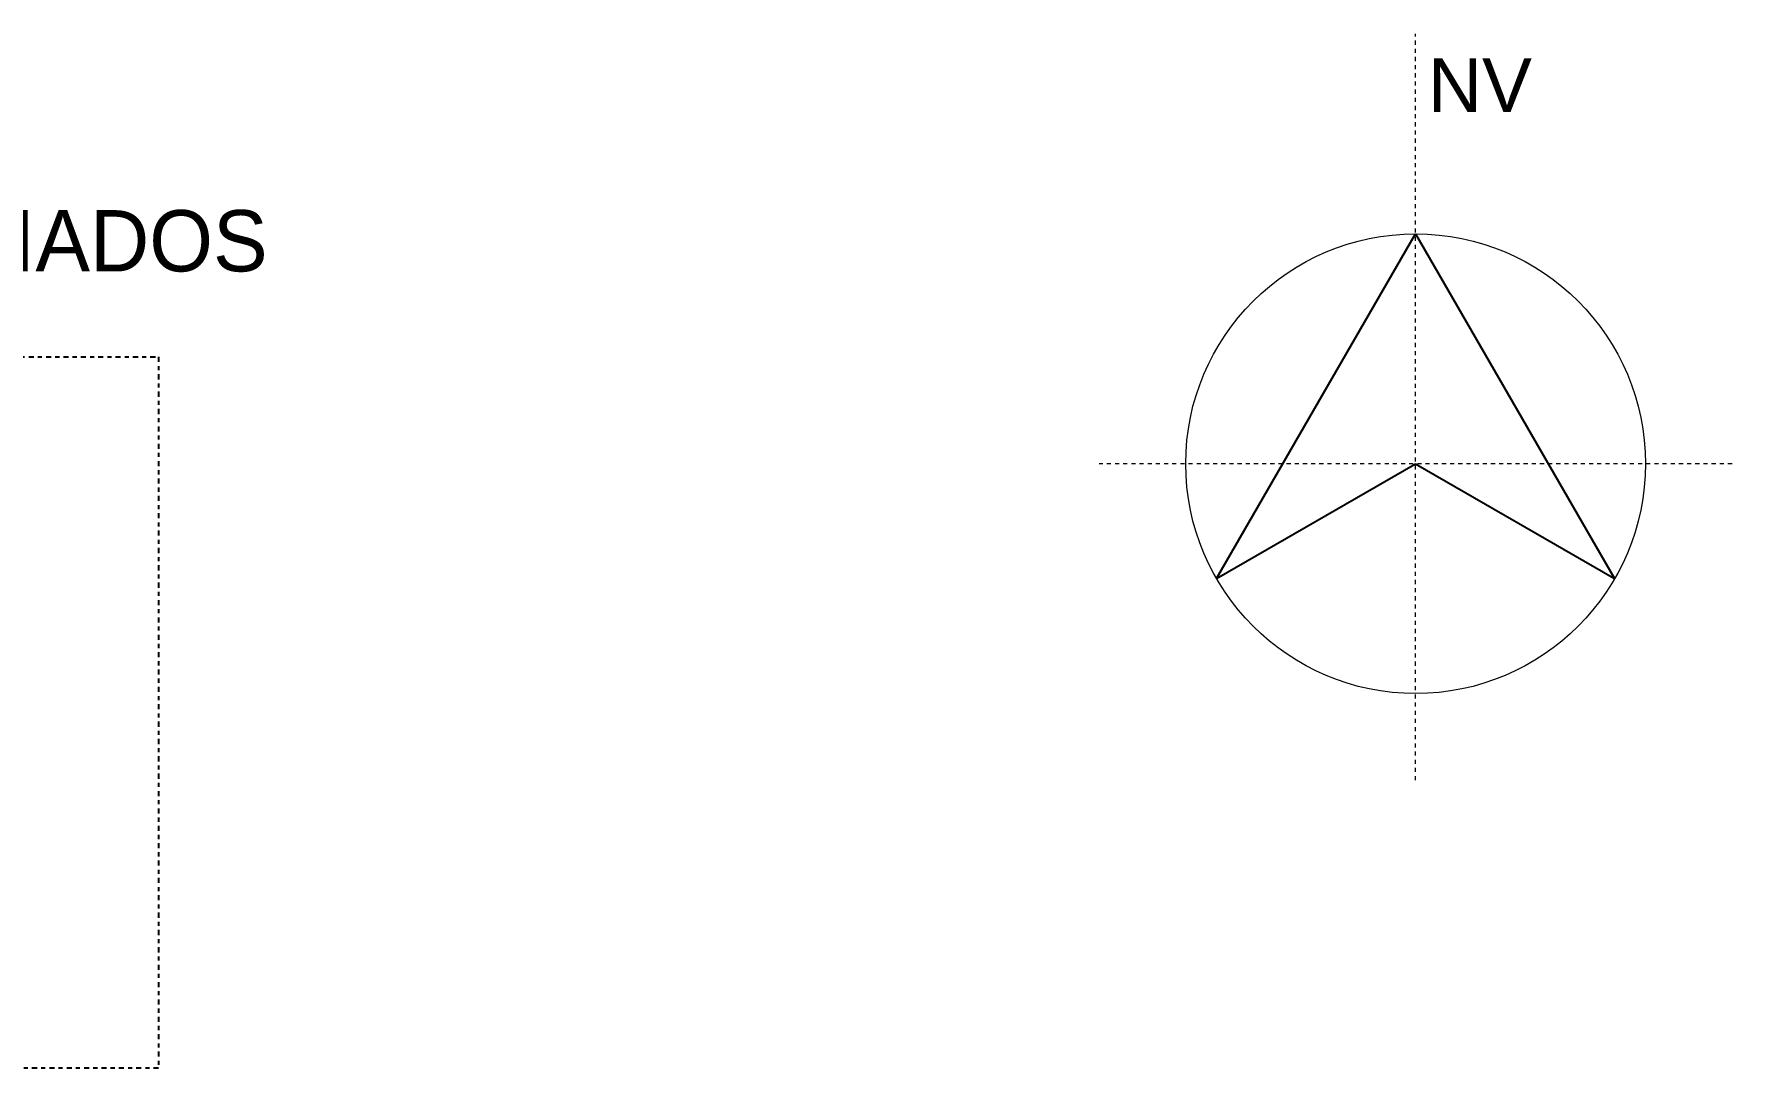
# Model space of a CAD drawing. Header units: feet. Extents: x 568264 to 568503, y 7794314 to 7794548.
# Drawn here: x 568344.35 to 568385.91, y 7794522.95 to 7794548.26 of the extents above; entities that cross this region are included whole.
import ezdxf
from ezdxf.enums import TextEntityAlignment as Align

# ---------------------------------------------------------------- set-up
doc = ezdxf.new("R2010")
doc.units = ezdxf.units.FT
doc.header["$MEASUREMENT"] = 0
doc.linetypes.add('CENTER', pattern=[2, 1.25, -0.25, 0.25, -0.25])
doc.linetypes.add('HIDDEN', pattern=[0.375, 0.25, -0.125])
doc.layers.add('NUIT-LEG', color=1, linetype='Continuous')
doc.styles.add('ARIAL', font='arial.ttf')

msp = doc.modelspace()

# ---------------------------------------------------------------- linework, layer by layer
at = {"layer": 'NUIT-LEG', "linetype": 'HIDDEN', "lineweight": 0, "ltscale": 0.01}
for p, q in [((568378.164, 7794530), (568378.164, 7794548.262)), ((568385.908, 7794537.744), (568370.42, 7794537.744))]:
    msp.add_line(p, q, dxfattribs=at)
at = {"layer": 'NUIT-LEG'}
for p, q in [((568373.293, 7794534.932), (568378.164, 7794543.369)), ((568378.164, 7794543.369), (568383.035, 7794534.932)), ((568373.293, 7794534.932), (568378.164, 7794537.744)), ((568378.164, 7794537.744), (568383.035, 7794534.932))]:
    msp.add_line(p, q, dxfattribs=at)
at = {"layer": 'NUIT-LEG', "linetype": 'CENTER', "ltscale": 0.1, "elevation": 50.18}
msp.add_lwpolyline([(568328.073, 7794540.359), (568347.403, 7794540.359), (568347.403, 7794522.954), (568328.073, 7794522.954)], close=True, dxfattribs=at)
at = {"layer": 'NUIT-LEG', "lineweight": 0}
msp.add_circle((568378.164, 7794537.744), 5.625, dxfattribs=at)

# ---------------------------------------------------------------- texts
at = {"layer": 'NUIT-LEG', "ltscale": 100, "style": 'ARIAL'}
msp.add_text('NV', height=1.3125, rotation=0, dxfattribs=at).set_placement((568378.465, 7794546.356))
at = {"layer": 'NUIT-LEG'}
msp.add_text('DETALHES AMPLIADOS', height=1.5, dxfattribs=at).set_placement((568350.071, 7794542.451, 50.18), align=Align.RIGHT)

doc.saveas('drawing.dxf')
